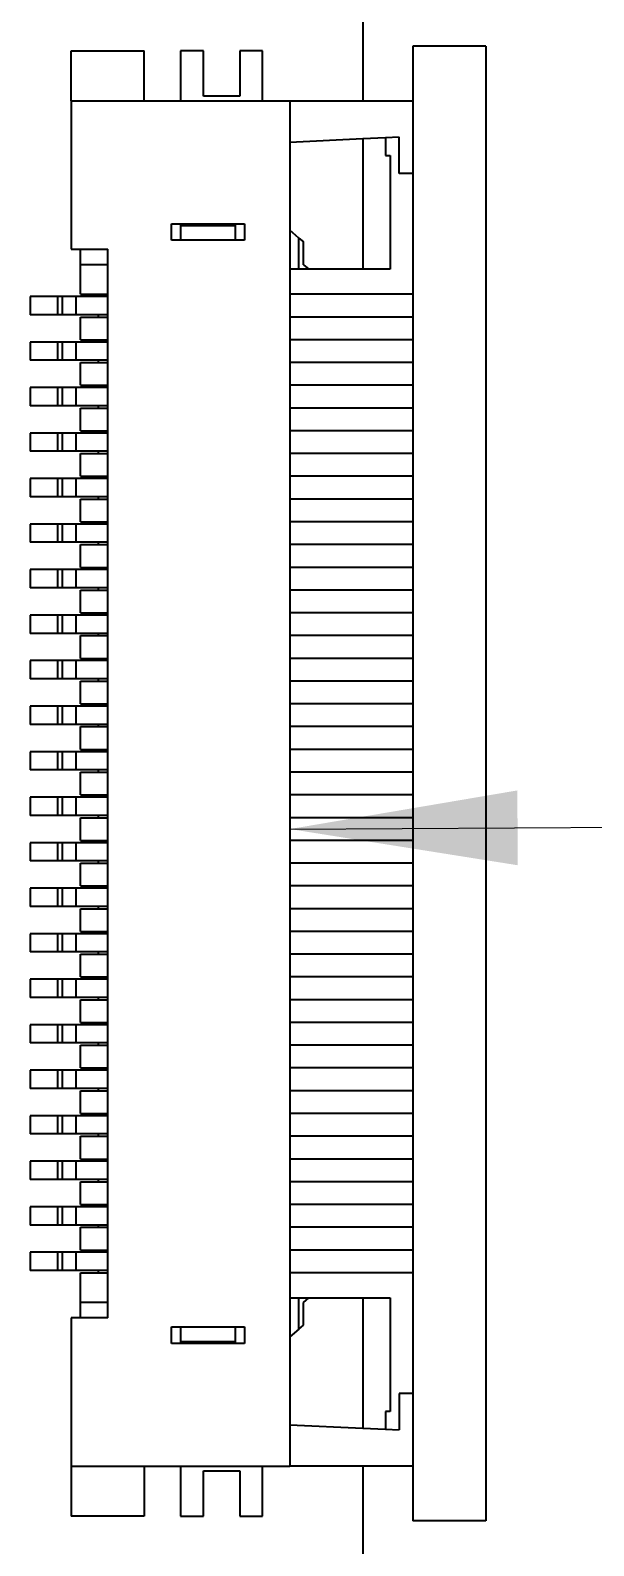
# Model space of a CAD drawing. Header units: millimetres. Extents: x 15 to 205, y 5 to 292.
# Drawn here: x 155.68 to 161.86, y 113.8 to 130.45 of the extents above; entities that cross this region are included whole.
import ezdxf

# ---------------------------------------------------------------- set-up
doc = ezdxf.new("R2010")
doc.units = ezdxf.units.MM
doc.layers.add('Annotations', color=7, linetype='Continuous')
doc.layers.add('Geometries', color=7, linetype='Continuous')
doc.dimstyles.new('ISO-25', dxfattribs={"dimtxt": 2.5, "dimasz": 2.5, "dimexe": 1.25, "dimexo": 0.625, "dimtad": 1, "dimtxsty": 'Standard', "dimcen": 2.5, "dimadec": 0, "dimazin": 0, "dimtfac": 1, "dimtmove": 0, "dimatfit": 3, "dimfxl": 1, "dimarcsym": 0})

msp = doc.modelspace()

# ---------------------------------------------------------------- linework, layer by layer
at = {"layer": 'Geometries', "linetype": 'Continuous', "lineweight": 40}
for p, q in [((159.325, 136.617), (159.325, 129.676)), ((156.125, 129.676), (156.125, 130.226)), ((156.125, 130.226), (156.925, 130.226)), ((156.925, 129.676), (156.925, 130.226)), ((157.325, 130.226), (157.325, 129.676)), ((157.575, 130.226), (157.325, 130.226)), ((157.575, 129.726), (157.575, 130.226)), ((158.225, 130.226), (157.975, 130.226)), ((157.975, 130.226), (157.975, 129.726)), ((158.225, 129.676), (158.225, 130.226)), ((159.875, 130.276), (159.875, 129.676)), ((160.675, 130.276), (159.875, 130.276)), ((160.675, 130.276), (160.675, 114.076)), ((157.975, 129.726), (157.575, 129.726)), ((156.125, 129.676), (156.925, 129.676)), ((156.125, 129.676), (156.125, 128.046)), ((156.925, 129.676), (157.325, 129.676)), ((157.325, 129.676), (158.225, 129.676)), ((158.225, 129.676), (158.525, 129.676)), ((158.525, 129.676), (159.325, 129.676)), ((158.525, 129.676), (158.525, 129.22)), ((159.325, 129.676), (159.875, 129.676)), ((159.875, 129.676), (159.875, 128.876)), ((159.325, 129.257), (158.525, 129.22)), ((158.525, 129.22), (158.525, 128.256)), ((159.575, 129.269), (159.325, 129.257)), ((159.325, 129.257), (159.325, 127.826)), ((159.725, 129.276), (159.575, 129.269)), ((159.575, 129.269), (159.575, 129.076)), ((159.725, 128.876), (159.725, 129.276)), ((159.575, 129.076), (159.625, 129.076)), ((159.625, 129.076), (159.625, 127.826)), ((159.875, 128.876), (159.725, 128.876)), ((159.875, 128.876), (159.875, 127.551)), ((157.225, 128.146), (157.225, 128.326)), ((157.225, 128.326), (157.325, 128.326)), ((157.325, 128.326), (157.325, 128.306)), ((157.325, 128.326), (157.925, 128.326)), ((157.325, 128.306), (157.325, 128.146)), ((157.325, 128.306), (157.925, 128.306)), ((157.925, 128.326), (157.925, 128.306)), ((157.925, 128.326), (158.025, 128.326)), ((157.925, 128.306), (157.925, 128.146)), ((158.025, 128.326), (158.025, 128.146)), ((158.625, 128.169), (158.525, 128.256)), ((158.525, 128.256), (158.525, 127.826)), ((156.125, 128.046), (156.225, 128.046)), ((156.225, 127.876), (156.225, 128.046)), ((156.225, 128.046), (156.525, 128.046)), ((156.525, 127.876), (156.525, 128.046)), ((157.325, 128.146), (157.225, 128.146)), ((157.925, 128.146), (157.325, 128.146)), ((158.025, 128.146), (157.925, 128.146)), ((158.625, 128.169), (158.675, 128.126)), ((158.625, 127.826), (158.625, 128.169)), ((158.675, 127.876), (158.675, 128.126)), ((156.525, 127.876), (156.225, 127.876)), ((156.225, 127.551), (156.225, 127.876)), ((156.525, 127.551), (156.525, 127.876)), ((158.675, 127.876), (158.733, 127.826)), ((158.525, 127.826), (158.525, 127.551)), ((158.625, 127.826), (158.525, 127.826)), ((158.733, 127.826), (158.625, 127.826)), ((159.325, 127.826), (158.733, 127.826)), ((159.625, 127.826), (159.325, 127.826)), ((155.975, 127.526), (155.675, 127.526)), ((155.675, 127.526), (155.675, 127.326)), ((156.025, 127.526), (155.975, 127.526)), ((155.975, 127.526), (155.975, 127.326)), ((156.175, 127.526), (156.025, 127.526)), ((156.025, 127.526), (156.025, 127.326)), ((156.425, 127.526), (156.175, 127.526)), ((156.175, 127.526), (156.175, 127.326)), ((156.225, 127.551), (156.425, 127.551)), ((156.425, 127.526), (156.425, 127.551)), ((156.425, 127.551), (156.525, 127.551)), ((156.525, 127.526), (156.425, 127.526)), ((156.525, 127.526), (156.525, 127.551)), ((156.525, 127.326), (156.525, 127.526)), ((159.875, 127.551), (158.525, 127.551)), ((158.525, 127.551), (158.525, 127.301)), ((159.875, 127.551), (159.875, 127.301)), ((155.975, 127.326), (155.675, 127.326)), ((156.025, 127.326), (155.975, 127.326)), ((156.175, 127.326), (156.025, 127.326)), ((156.425, 127.326), (156.175, 127.326)), ((156.225, 127.301), (156.425, 127.301)), ((156.225, 127.051), (156.225, 127.301)), ((156.425, 127.301), (156.425, 127.326)), ((156.525, 127.326), (156.425, 127.326)), ((156.425, 127.301), (156.525, 127.301)), ((156.525, 127.301), (156.525, 127.326)), ((156.525, 127.051), (156.525, 127.301)), ((159.875, 127.301), (158.525, 127.301)), ((158.525, 127.301), (158.525, 127.051)), ((159.875, 127.301), (159.875, 127.051)), ((155.675, 127.026), (155.675, 126.826)), ((155.975, 127.026), (155.675, 127.026)), ((156.025, 127.026), (155.975, 127.026)), ((155.975, 127.026), (155.975, 126.826)), ((156.175, 127.026), (156.025, 127.026)), ((156.025, 127.026), (156.025, 126.826)), ((156.425, 127.026), (156.175, 127.026)), ((156.175, 127.026), (156.175, 126.826)), ((156.225, 127.051), (156.425, 127.051)), ((156.425, 127.026), (156.425, 127.051)), ((156.425, 127.051), (156.525, 127.051)), ((156.525, 127.026), (156.425, 127.026)), ((156.525, 127.026), (156.525, 127.051)), ((156.525, 126.826), (156.525, 127.026)), ((159.875, 127.051), (158.525, 127.051)), ((158.525, 127.051), (158.525, 126.801)), ((159.875, 127.051), (159.875, 126.801)), ((155.975, 126.826), (155.675, 126.826)), ((156.025, 126.826), (155.975, 126.826)), ((156.175, 126.826), (156.025, 126.826)), ((156.425, 126.826), (156.175, 126.826)), ((156.225, 126.801), (156.425, 126.801)), ((156.225, 126.551), (156.225, 126.801)), ((156.425, 126.801), (156.425, 126.826)), ((156.525, 126.826), (156.425, 126.826)), ((156.425, 126.801), (156.525, 126.801)), ((156.525, 126.801), (156.525, 126.826)), ((156.525, 126.551), (156.525, 126.801)), ((159.875, 126.801), (158.525, 126.801)), ((158.525, 126.801), (158.525, 126.551)), ((159.875, 126.801), (159.875, 126.551)), ((155.975, 126.526), (155.675, 126.526)), ((155.675, 126.526), (155.675, 126.326)), ((156.025, 126.526), (155.975, 126.526)), ((155.975, 126.526), (155.975, 126.326)), ((156.175, 126.526), (156.025, 126.526)), ((156.025, 126.526), (156.025, 126.326)), ((156.425, 126.526), (156.175, 126.526)), ((156.175, 126.526), (156.175, 126.326)), ((156.225, 126.551), (156.425, 126.551)), ((156.425, 126.526), (156.425, 126.551)), ((156.425, 126.551), (156.525, 126.551)), ((156.525, 126.526), (156.425, 126.526)), ((156.525, 126.526), (156.525, 126.551)), ((156.525, 126.326), (156.525, 126.526)), ((159.875, 126.551), (158.525, 126.551)), ((158.525, 126.551), (158.525, 126.301)), ((159.875, 126.551), (159.875, 126.301)), ((155.975, 126.326), (155.675, 126.326)), ((156.025, 126.326), (155.975, 126.326)), ((156.175, 126.326), (156.025, 126.326)), ((156.425, 126.326), (156.175, 126.326)), ((156.225, 126.051), (156.225, 126.301)), ((156.225, 126.301), (156.425, 126.301)), ((156.425, 126.301), (156.425, 126.326)), ((156.525, 126.326), (156.425, 126.326)), ((156.425, 126.301), (156.525, 126.301)), ((156.525, 126.301), (156.525, 126.326)), ((156.525, 126.051), (156.525, 126.301)), ((159.875, 126.301), (158.525, 126.301)), ((158.525, 126.301), (158.525, 126.051)), ((159.875, 126.301), (159.875, 126.051)), ((155.975, 126.026), (155.675, 126.026)), ((155.675, 126.026), (155.675, 125.826)), ((155.975, 126.026), (155.975, 125.826)), ((156.025, 126.026), (155.975, 126.026)), ((156.175, 126.026), (156.025, 126.026)), ((156.025, 126.026), (156.025, 125.826)), ((156.175, 126.026), (156.175, 125.826)), ((156.425, 126.026), (156.175, 126.026)), ((156.225, 126.051), (156.425, 126.051)), ((156.425, 126.051), (156.525, 126.051)), ((156.425, 126.026), (156.425, 126.051)), ((156.525, 126.026), (156.425, 126.026)), ((156.525, 126.026), (156.525, 126.051)), ((156.525, 125.826), (156.525, 126.026)), ((159.875, 126.051), (158.525, 126.051)), ((158.525, 126.051), (158.525, 125.801)), ((159.875, 126.051), (159.875, 125.801)), ((155.975, 125.826), (155.675, 125.826)), ((156.025, 125.826), (155.975, 125.826)), ((156.175, 125.826), (156.025, 125.826)), ((156.425, 125.826), (156.175, 125.826)), ((156.225, 125.551), (156.225, 125.801)), ((156.225, 125.801), (156.425, 125.801)), ((156.525, 125.826), (156.425, 125.826)), ((156.425, 125.801), (156.425, 125.826)), ((156.425, 125.801), (156.525, 125.801)), ((156.525, 125.801), (156.525, 125.826)), ((156.525, 125.551), (156.525, 125.801)), ((159.875, 125.801), (158.525, 125.801)), ((158.525, 125.801), (158.525, 125.551)), ((159.875, 125.801), (159.875, 125.551)), ((155.675, 125.526), (155.675, 125.326)), ((155.975, 125.526), (155.675, 125.526)), ((156.025, 125.526), (155.975, 125.526)), ((155.975, 125.526), (155.975, 125.326)), ((156.175, 125.526), (156.025, 125.526)), ((156.025, 125.526), (156.025, 125.326)), ((156.425, 125.526), (156.175, 125.526)), ((156.175, 125.526), (156.175, 125.326)), ((156.225, 125.551), (156.425, 125.551)), ((156.425, 125.551), (156.525, 125.551)), ((156.425, 125.526), (156.425, 125.551)), ((156.525, 125.526), (156.425, 125.526)), ((156.525, 125.526), (156.525, 125.551)), ((156.525, 125.326), (156.525, 125.526)), ((159.875, 125.551), (158.525, 125.551)), ((158.525, 125.551), (158.525, 125.301)), ((159.875, 125.551), (159.875, 125.301)), ((155.975, 125.326), (155.675, 125.326)), ((156.025, 125.326), (155.975, 125.326)), ((156.175, 125.326), (156.025, 125.326)), ((156.425, 125.326), (156.175, 125.326)), ((156.225, 125.051), (156.225, 125.301)), ((156.225, 125.301), (156.425, 125.301)), ((156.525, 125.326), (156.425, 125.326)), ((156.425, 125.301), (156.425, 125.326)), ((156.425, 125.301), (156.525, 125.301)), ((156.525, 125.301), (156.525, 125.326)), ((156.525, 125.051), (156.525, 125.301)), ((159.875, 125.301), (158.525, 125.301)), ((158.525, 125.301), (158.525, 125.051)), ((159.875, 125.301), (159.875, 125.051)), ((155.975, 125.026), (155.675, 125.026)), ((155.675, 125.026), (155.675, 124.826)), ((156.025, 125.026), (155.975, 125.026)), ((155.975, 125.026), (155.975, 124.826)), ((156.175, 125.026), (156.025, 125.026)), ((156.025, 125.026), (156.025, 124.826)), ((156.425, 125.026), (156.175, 125.026)), ((156.175, 125.026), (156.175, 124.826)), ((156.225, 125.051), (156.425, 125.051)), ((156.425, 125.026), (156.425, 125.051)), ((156.425, 125.051), (156.525, 125.051)), ((156.525, 125.026), (156.425, 125.026)), ((156.525, 125.026), (156.525, 125.051)), ((156.525, 124.826), (156.525, 125.026)), ((159.875, 125.051), (158.525, 125.051)), ((158.525, 125.051), (158.525, 124.801)), ((159.875, 125.051), (159.875, 124.801)), ((155.975, 124.826), (155.675, 124.826)), ((156.025, 124.826), (155.975, 124.826)), ((156.175, 124.826), (156.025, 124.826)), ((156.425, 124.826), (156.175, 124.826)), ((156.225, 124.551), (156.225, 124.801)), ((156.225, 124.801), (156.425, 124.801)), ((156.425, 124.801), (156.425, 124.826)), ((156.525, 124.826), (156.425, 124.826)), ((156.425, 124.801), (156.525, 124.801)), ((156.525, 124.801), (156.525, 124.826)), ((156.525, 124.551), (156.525, 124.801)), ((159.875, 124.801), (158.525, 124.801)), ((158.525, 124.801), (158.525, 124.551)), ((159.875, 124.801), (159.875, 124.551)), ((155.975, 124.526), (155.675, 124.526)), ((155.675, 124.526), (155.675, 124.326)), ((155.975, 124.526), (155.975, 124.326)), ((156.025, 124.526), (155.975, 124.526)), ((156.175, 124.526), (156.025, 124.526)), ((156.025, 124.526), (156.025, 124.326)), ((156.175, 124.526), (156.175, 124.326)), ((156.425, 124.526), (156.175, 124.526)), ((156.225, 124.551), (156.425, 124.551)), ((156.425, 124.551), (156.525, 124.551)), ((156.425, 124.526), (156.425, 124.551)), ((156.525, 124.526), (156.425, 124.526)), ((156.525, 124.526), (156.525, 124.551)), ((156.525, 124.326), (156.525, 124.526)), ((159.875, 124.551), (158.525, 124.551)), ((158.525, 124.551), (158.525, 124.301)), ((159.875, 124.551), (159.875, 124.301)), ((155.975, 124.326), (155.675, 124.326)), ((156.025, 124.326), (155.975, 124.326)), ((156.175, 124.326), (156.025, 124.326)), ((156.425, 124.326), (156.175, 124.326)), ((156.225, 124.301), (156.425, 124.301)), ((156.225, 124.051), (156.225, 124.301)), ((156.425, 124.301), (156.425, 124.326)), ((156.525, 124.326), (156.425, 124.326)), ((156.425, 124.301), (156.525, 124.301)), ((156.525, 124.301), (156.525, 124.326)), ((156.525, 124.051), (156.525, 124.301)), ((159.875, 124.301), (158.525, 124.301)), ((158.525, 124.301), (158.525, 124.051)), ((159.875, 124.301), (159.875, 124.051)), ((156.225, 124.051), (156.425, 124.051)), ((156.425, 124.026), (156.425, 124.051)), ((156.425, 124.051), (156.525, 124.051)), ((156.525, 124.026), (156.525, 124.051)), ((159.875, 124.051), (158.525, 124.051)), ((158.525, 124.051), (158.525, 123.801)), ((159.875, 124.051), (159.875, 123.801)), ((155.675, 124.026), (155.675, 123.826)), ((155.975, 124.026), (155.675, 124.026)), ((155.975, 124.026), (155.975, 123.826)), ((156.025, 124.026), (155.975, 124.026)), ((156.175, 124.026), (156.025, 124.026)), ((156.025, 124.026), (156.025, 123.826)), ((156.425, 124.026), (156.175, 124.026)), ((156.175, 124.026), (156.175, 123.826)), ((156.525, 124.026), (156.425, 124.026)), ((156.525, 123.826), (156.525, 124.026)), ((155.975, 123.826), (155.675, 123.826)), ((156.025, 123.826), (155.975, 123.826)), ((156.175, 123.826), (156.025, 123.826)), ((156.425, 123.826), (156.175, 123.826)), ((156.225, 123.801), (156.425, 123.801)), ((156.225, 123.551), (156.225, 123.801)), ((156.425, 123.801), (156.425, 123.826)), ((156.525, 123.826), (156.425, 123.826)), ((156.425, 123.801), (156.525, 123.801)), ((156.525, 123.801), (156.525, 123.826)), ((156.525, 123.551), (156.525, 123.801)), ((158.525, 123.801), (158.525, 123.551)), ((159.875, 123.801), (158.525, 123.801)), ((159.875, 123.801), (159.875, 123.551)), ((156.225, 123.551), (156.425, 123.551)), ((156.425, 123.526), (156.425, 123.551)), ((156.425, 123.551), (156.525, 123.551)), ((156.525, 123.526), (156.525, 123.551)), ((159.875, 123.551), (158.525, 123.551)), ((158.525, 123.551), (158.525, 123.301)), ((159.875, 123.551), (159.875, 123.301)), ((155.975, 123.526), (155.675, 123.526)), ((155.675, 123.526), (155.675, 123.326)), ((156.025, 123.526), (155.975, 123.526)), ((155.975, 123.526), (155.975, 123.326)), ((156.025, 123.526), (156.025, 123.326)), ((156.175, 123.526), (156.025, 123.526)), ((156.175, 123.526), (156.175, 123.326)), ((156.425, 123.526), (156.175, 123.526)), ((156.525, 123.526), (156.425, 123.526)), ((156.525, 123.326), (156.525, 123.526)), ((155.975, 123.326), (155.675, 123.326)), ((156.025, 123.326), (155.975, 123.326)), ((156.175, 123.326), (156.025, 123.326)), ((156.425, 123.326), (156.175, 123.326)), ((156.225, 123.301), (156.425, 123.301)), ((156.225, 123.051), (156.225, 123.301)), ((156.425, 123.301), (156.425, 123.326)), ((156.525, 123.326), (156.425, 123.326)), ((156.425, 123.301), (156.525, 123.301)), ((156.525, 123.301), (156.525, 123.326)), ((156.525, 123.051), (156.525, 123.301)), ((159.875, 123.301), (158.525, 123.301)), ((158.525, 123.301), (158.525, 123.051)), ((159.875, 123.301), (159.875, 123.051)), ((156.225, 123.051), (156.425, 123.051)), ((156.425, 123.026), (156.425, 123.051)), ((156.425, 123.051), (156.525, 123.051)), ((156.525, 123.026), (156.525, 123.051)), ((159.875, 123.051), (158.525, 123.051)), ((158.525, 123.051), (158.525, 122.801)), ((159.875, 123.051), (159.875, 122.801)), ((155.975, 123.026), (155.675, 123.026)), ((155.675, 123.026), (155.675, 122.826)), ((156.025, 123.026), (155.975, 123.026)), ((155.975, 123.026), (155.975, 122.826)), ((156.175, 123.026), (156.025, 123.026)), ((156.025, 123.026), (156.025, 122.826)), ((156.175, 123.026), (156.175, 122.826)), ((156.425, 123.026), (156.175, 123.026)), ((156.525, 123.026), (156.425, 123.026)), ((156.525, 122.826), (156.525, 123.026)), ((155.975, 122.826), (155.675, 122.826)), ((156.025, 122.826), (155.975, 122.826)), ((156.175, 122.826), (156.025, 122.826)), ((156.425, 122.826), (156.175, 122.826)), ((156.225, 122.801), (156.425, 122.801)), ((156.225, 122.551), (156.225, 122.801)), ((156.425, 122.801), (156.425, 122.826)), ((156.525, 122.826), (156.425, 122.826)), ((156.425, 122.801), (156.525, 122.801)), ((156.525, 122.801), (156.525, 122.826)), ((156.525, 122.551), (156.525, 122.801)), ((159.875, 122.801), (158.525, 122.801)), ((158.525, 122.801), (158.525, 122.551)), ((159.875, 122.801), (159.875, 122.551)), ((156.225, 122.551), (156.425, 122.551)), ((156.425, 122.526), (156.425, 122.551)), ((156.425, 122.551), (156.525, 122.551)), ((156.525, 122.526), (156.525, 122.551)), ((159.875, 122.551), (158.525, 122.551)), ((158.525, 122.551), (158.525, 122.301)), ((159.875, 122.551), (159.875, 122.301)), ((155.975, 122.526), (155.675, 122.526)), ((155.675, 122.526), (155.675, 122.326)), ((156.025, 122.526), (155.975, 122.526)), ((155.975, 122.526), (155.975, 122.326)), ((156.175, 122.526), (156.025, 122.526)), ((156.025, 122.526), (156.025, 122.326)), ((156.425, 122.526), (156.175, 122.526)), ((156.175, 122.526), (156.175, 122.326)), ((156.525, 122.526), (156.425, 122.526)), ((156.525, 122.326), (156.525, 122.526)), ((155.975, 122.326), (155.675, 122.326)), ((156.025, 122.326), (155.975, 122.326)), ((156.175, 122.326), (156.025, 122.326)), ((156.425, 122.326), (156.175, 122.326)), ((156.225, 122.051), (156.225, 122.301)), ((156.225, 122.301), (156.425, 122.301)), ((156.425, 122.301), (156.425, 122.326)), ((156.525, 122.326), (156.425, 122.326)), ((156.425, 122.301), (156.525, 122.301)), ((156.525, 122.301), (156.525, 122.326)), ((156.525, 122.051), (156.525, 122.301)), ((159.875, 122.301), (158.525, 122.301)), ((158.525, 122.301), (158.525, 122.051)), ((159.875, 122.301), (159.875, 122.051)), ((156.225, 122.051), (156.425, 122.051)), ((156.425, 122.026), (156.425, 122.051)), ((156.425, 122.051), (156.525, 122.051)), ((156.525, 122.026), (156.525, 122.051)), ((159.875, 122.051), (158.525, 122.051)), ((158.525, 122.051), (158.525, 121.801)), ((159.875, 122.051), (159.875, 121.801)), ((155.975, 122.026), (155.675, 122.026)), ((155.675, 122.026), (155.675, 121.826)), ((155.975, 122.026), (155.975, 121.826)), ((156.025, 122.026), (155.975, 122.026)), ((156.175, 122.026), (156.025, 122.026)), ((156.025, 122.026), (156.025, 121.826)), ((156.425, 122.026), (156.175, 122.026)), ((156.175, 122.026), (156.175, 121.826)), ((156.525, 122.026), (156.425, 122.026)), ((156.525, 121.826), (156.525, 122.026)), ((155.975, 121.826), (155.675, 121.826)), ((156.025, 121.826), (155.975, 121.826)), ((156.175, 121.826), (156.025, 121.826)), ((156.425, 121.826), (156.175, 121.826)), ((156.225, 121.551), (156.225, 121.801)), ((156.225, 121.801), (156.425, 121.801)), ((156.425, 121.801), (156.425, 121.826)), ((156.525, 121.826), (156.425, 121.826)), ((156.425, 121.801), (156.525, 121.801)), ((156.525, 121.801), (156.525, 121.826)), ((156.525, 121.551), (156.525, 121.801)), ((159.875, 121.801), (158.525, 121.801)), ((158.525, 121.801), (158.525, 121.551)), ((159.875, 121.801), (159.875, 121.551)), ((156.225, 121.551), (156.425, 121.551)), ((156.425, 121.526), (156.425, 121.551)), ((156.425, 121.551), (156.525, 121.551)), ((156.525, 121.526), (156.525, 121.551)), ((159.875, 121.551), (158.525, 121.551)), ((158.525, 121.551), (158.525, 121.301)), ((159.875, 121.551), (159.875, 121.301)), ((155.975, 121.526), (155.675, 121.526)), ((155.675, 121.526), (155.675, 121.326)), ((156.025, 121.526), (155.975, 121.526)), ((155.975, 121.526), (155.975, 121.326)), ((156.175, 121.526), (156.025, 121.526)), ((156.025, 121.526), (156.025, 121.326)), ((156.175, 121.526), (156.175, 121.326)), ((156.425, 121.526), (156.175, 121.526)), ((156.525, 121.526), (156.425, 121.526)), ((156.525, 121.326), (156.525, 121.526)), ((155.975, 121.326), (155.675, 121.326)), ((156.025, 121.326), (155.975, 121.326)), ((156.175, 121.326), (156.025, 121.326)), ((156.425, 121.326), (156.175, 121.326)), ((156.225, 121.051), (156.225, 121.301)), ((156.225, 121.301), (156.425, 121.301)), ((156.425, 121.301), (156.425, 121.326)), ((156.525, 121.326), (156.425, 121.326)), ((156.425, 121.301), (156.525, 121.301)), ((156.525, 121.301), (156.525, 121.326)), ((156.525, 121.051), (156.525, 121.301)), ((159.875, 121.301), (158.525, 121.301)), ((158.525, 121.301), (158.525, 121.051)), ((159.875, 121.301), (159.875, 121.051)), ((156.225, 121.051), (156.425, 121.051)), ((156.425, 121.026), (156.425, 121.051)), ((156.425, 121.051), (156.525, 121.051)), ((156.525, 121.026), (156.525, 121.051)), ((159.875, 121.051), (158.525, 121.051)), ((158.525, 121.051), (158.525, 120.801)), ((159.875, 121.051), (159.875, 120.801)), ((155.675, 121.026), (155.675, 120.826)), ((155.975, 121.026), (155.675, 121.026)), ((156.025, 121.026), (155.975, 121.026)), ((155.975, 121.026), (155.975, 120.826)), ((156.175, 121.026), (156.025, 121.026)), ((156.025, 121.026), (156.025, 120.826)), ((156.425, 121.026), (156.175, 121.026)), ((156.175, 121.026), (156.175, 120.826)), ((156.525, 121.026), (156.425, 121.026)), ((156.525, 120.826), (156.525, 121.026)), ((155.975, 120.826), (155.675, 120.826)), ((156.025, 120.826), (155.975, 120.826)), ((156.175, 120.826), (156.025, 120.826)), ((156.425, 120.826), (156.175, 120.826)), ((156.225, 120.801), (156.425, 120.801)), ((156.225, 120.551), (156.225, 120.801)), ((156.525, 120.826), (156.425, 120.826)), ((156.425, 120.801), (156.425, 120.826)), ((156.425, 120.801), (156.525, 120.801)), ((156.525, 120.801), (156.525, 120.826)), ((156.525, 120.551), (156.525, 120.801)), ((159.875, 120.801), (158.525, 120.801)), ((158.525, 120.801), (158.525, 120.551)), ((159.875, 120.801), (159.875, 120.551)), ((156.225, 120.551), (156.425, 120.551)), ((156.425, 120.526), (156.425, 120.551)), ((156.425, 120.551), (156.525, 120.551)), ((156.525, 120.526), (156.525, 120.551)), ((159.875, 120.551), (158.525, 120.551)), ((158.525, 120.551), (158.525, 120.301)), ((159.875, 120.551), (159.875, 120.301)), ((155.975, 120.526), (155.675, 120.526)), ((155.675, 120.526), (155.675, 120.326)), ((156.025, 120.526), (155.975, 120.526)), ((155.975, 120.526), (155.975, 120.326)), ((156.025, 120.526), (156.025, 120.326)), ((156.175, 120.526), (156.025, 120.526)), ((156.175, 120.526), (156.175, 120.326)), ((156.425, 120.526), (156.175, 120.526)), ((156.525, 120.526), (156.425, 120.526)), ((156.525, 120.326), (156.525, 120.526)), ((155.975, 120.326), (155.675, 120.326)), ((156.025, 120.326), (155.975, 120.326)), ((156.175, 120.326), (156.025, 120.326)), ((156.425, 120.326), (156.175, 120.326)), ((156.225, 120.301), (156.425, 120.301)), ((156.225, 120.051), (156.225, 120.301)), ((156.425, 120.301), (156.425, 120.326)), ((156.525, 120.326), (156.425, 120.326)), ((156.425, 120.301), (156.525, 120.301)), ((156.525, 120.301), (156.525, 120.326)), ((156.525, 120.051), (156.525, 120.301)), ((159.875, 120.301), (158.525, 120.301)), ((158.525, 120.301), (158.525, 120.051)), ((159.875, 120.301), (159.875, 120.051)), ((156.225, 120.051), (156.425, 120.051)), ((156.425, 120.026), (156.425, 120.051)), ((156.425, 120.051), (156.525, 120.051)), ((156.525, 120.026), (156.525, 120.051)), ((159.875, 120.051), (158.525, 120.051)), ((158.525, 120.051), (158.525, 119.801)), ((159.875, 120.051), (159.875, 119.801)), ((155.675, 120.026), (155.675, 119.826)), ((155.975, 120.026), (155.675, 120.026)), ((156.025, 120.026), (155.975, 120.026)), ((155.975, 120.026), (155.975, 119.826)), ((156.175, 120.026), (156.025, 120.026)), ((156.025, 120.026), (156.025, 119.826)), ((156.425, 120.026), (156.175, 120.026)), ((156.175, 120.026), (156.175, 119.826)), ((156.525, 120.026), (156.425, 120.026)), ((156.525, 119.826), (156.525, 120.026)), ((155.975, 119.826), (155.675, 119.826)), ((156.025, 119.826), (155.975, 119.826)), ((156.175, 119.826), (156.025, 119.826)), ((156.425, 119.826), (156.175, 119.826)), ((156.225, 119.551), (156.225, 119.801)), ((156.225, 119.801), (156.425, 119.801)), ((156.425, 119.801), (156.425, 119.826)), ((156.525, 119.826), (156.425, 119.826)), ((156.425, 119.801), (156.525, 119.801)), ((156.525, 119.801), (156.525, 119.826)), ((156.525, 119.551), (156.525, 119.801)), ((159.875, 119.801), (158.525, 119.801)), ((158.525, 119.801), (158.525, 119.551)), ((159.875, 119.801), (159.875, 119.551)), ((156.225, 119.551), (156.425, 119.551)), ((156.425, 119.526), (156.425, 119.551)), ((156.425, 119.551), (156.525, 119.551)), ((156.525, 119.526), (156.525, 119.551)), ((159.875, 119.551), (158.525, 119.551)), ((158.525, 119.551), (158.525, 119.301)), ((159.875, 119.551), (159.875, 119.301)), ((155.975, 119.526), (155.675, 119.526)), ((155.675, 119.526), (155.675, 119.326)), ((156.025, 119.526), (155.975, 119.526)), ((155.975, 119.526), (155.975, 119.326)), ((156.175, 119.526), (156.025, 119.526)), ((156.025, 119.526), (156.025, 119.326)), ((156.425, 119.526), (156.175, 119.526)), ((156.175, 119.526), (156.175, 119.326)), ((156.525, 119.526), (156.425, 119.526)), ((156.525, 119.326), (156.525, 119.526)), ((155.975, 119.326), (155.675, 119.326)), ((156.025, 119.326), (155.975, 119.326)), ((156.175, 119.326), (156.025, 119.326)), ((156.425, 119.326), (156.175, 119.326)), ((156.225, 119.051), (156.225, 119.301)), ((156.225, 119.301), (156.425, 119.301)), ((156.425, 119.301), (156.425, 119.326)), ((156.525, 119.326), (156.425, 119.326)), ((156.425, 119.301), (156.525, 119.301)), ((156.525, 119.301), (156.525, 119.326)), ((156.525, 119.051), (156.525, 119.301)), ((158.525, 119.301), (158.525, 119.051)), ((159.875, 119.301), (158.525, 119.301)), ((159.875, 119.301), (159.875, 119.051)), ((156.225, 119.051), (156.425, 119.051)), ((156.425, 119.026), (156.425, 119.051)), ((156.425, 119.051), (156.525, 119.051)), ((156.525, 119.026), (156.525, 119.051)), ((158.525, 119.051), (158.525, 118.801)), ((159.875, 119.051), (158.525, 119.051)), ((159.875, 119.051), (159.875, 118.801)), ((155.975, 119.026), (155.675, 119.026)), ((155.675, 119.026), (155.675, 118.826)), ((156.025, 119.026), (155.975, 119.026)), ((155.975, 119.026), (155.975, 118.826)), ((156.175, 119.026), (156.025, 119.026)), ((156.025, 119.026), (156.025, 118.826)), ((156.425, 119.026), (156.175, 119.026)), ((156.175, 119.026), (156.175, 118.826)), ((156.525, 119.026), (156.425, 119.026)), ((156.525, 118.826), (156.525, 119.026)), ((155.975, 118.826), (155.675, 118.826)), ((156.025, 118.826), (155.975, 118.826)), ((156.175, 118.826), (156.025, 118.826)), ((156.425, 118.826), (156.175, 118.826)), ((156.225, 118.801), (156.425, 118.801)), ((156.225, 118.551), (156.225, 118.801)), ((156.425, 118.801), (156.425, 118.826)), ((156.525, 118.826), (156.425, 118.826)), ((156.425, 118.801), (156.525, 118.801)), ((156.525, 118.801), (156.525, 118.826)), ((156.525, 118.551), (156.525, 118.801)), ((159.875, 118.801), (158.525, 118.801)), ((158.525, 118.801), (158.525, 118.551)), ((159.875, 118.801), (159.875, 118.551)), ((156.225, 118.551), (156.425, 118.551)), ((156.425, 118.526), (156.425, 118.551)), ((156.425, 118.551), (156.525, 118.551)), ((156.525, 118.526), (156.525, 118.551)), ((158.525, 118.551), (158.525, 118.301)), ((159.875, 118.551), (158.525, 118.551)), ((159.875, 118.551), (159.875, 118.301)), ((155.975, 118.526), (155.675, 118.526)), ((155.675, 118.526), (155.675, 118.326)), ((156.025, 118.526), (155.975, 118.526)), ((155.975, 118.526), (155.975, 118.326)), ((156.175, 118.526), (156.025, 118.526)), ((156.025, 118.526), (156.025, 118.326)), ((156.425, 118.526), (156.175, 118.526)), ((156.175, 118.526), (156.175, 118.326)), ((156.525, 118.526), (156.425, 118.526)), ((156.525, 118.326), (156.525, 118.526)), ((155.975, 118.326), (155.675, 118.326)), ((156.025, 118.326), (155.975, 118.326)), ((156.175, 118.326), (156.025, 118.326)), ((156.425, 118.326), (156.175, 118.326)), ((156.225, 118.301), (156.425, 118.301)), ((156.225, 118.051), (156.225, 118.301)), ((156.425, 118.301), (156.425, 118.326)), ((156.525, 118.326), (156.425, 118.326)), ((156.425, 118.301), (156.525, 118.301)), ((156.525, 118.301), (156.525, 118.326)), ((156.525, 118.051), (156.525, 118.301)), ((159.875, 118.301), (158.525, 118.301)), ((158.525, 118.301), (158.525, 118.051)), ((159.875, 118.301), (159.875, 118.051)), ((156.225, 118.051), (156.425, 118.051)), ((156.425, 118.026), (156.425, 118.051)), ((156.425, 118.051), (156.525, 118.051)), ((156.525, 118.026), (156.525, 118.051)), ((159.875, 118.051), (158.525, 118.051)), ((158.525, 118.051), (158.525, 117.801)), ((159.875, 118.051), (159.875, 117.801)), ((155.975, 118.026), (155.675, 118.026)), ((155.675, 118.026), (155.675, 117.826)), ((156.025, 118.026), (155.975, 118.026)), ((155.975, 118.026), (155.975, 117.826)), ((156.025, 118.026), (156.025, 117.826)), ((156.175, 118.026), (156.025, 118.026)), ((156.175, 118.026), (156.175, 117.826)), ((156.425, 118.026), (156.175, 118.026)), ((156.525, 118.026), (156.425, 118.026)), ((156.525, 117.826), (156.525, 118.026)), ((155.975, 117.826), (155.675, 117.826)), ((156.025, 117.826), (155.975, 117.826)), ((156.175, 117.826), (156.025, 117.826)), ((156.425, 117.826), (156.175, 117.826)), ((156.225, 117.801), (156.425, 117.801)), ((156.225, 117.551), (156.225, 117.801)), ((156.425, 117.801), (156.425, 117.826)), ((156.525, 117.826), (156.425, 117.826)), ((156.425, 117.801), (156.525, 117.801)), ((156.525, 117.801), (156.525, 117.826)), ((156.525, 117.551), (156.525, 117.801)), ((159.875, 117.801), (158.525, 117.801)), ((158.525, 117.801), (158.525, 117.551)), ((159.875, 117.801), (159.875, 117.551)), ((156.225, 117.551), (156.425, 117.551)), ((156.425, 117.526), (156.425, 117.551)), ((156.425, 117.551), (156.525, 117.551)), ((156.525, 117.526), (156.525, 117.551)), ((159.875, 117.551), (158.525, 117.551)), ((158.525, 117.551), (158.525, 117.301)), ((159.875, 117.551), (159.875, 117.301)), ((155.975, 117.526), (155.675, 117.526)), ((155.675, 117.526), (155.675, 117.326)), ((155.975, 117.526), (155.975, 117.326)), ((156.025, 117.526), (155.975, 117.526)), ((156.175, 117.526), (156.025, 117.526)), ((156.025, 117.526), (156.025, 117.326)), ((156.425, 117.526), (156.175, 117.526)), ((156.175, 117.526), (156.175, 117.326)), ((156.525, 117.526), (156.425, 117.526)), ((156.525, 117.326), (156.525, 117.526)), ((155.975, 117.326), (155.675, 117.326)), ((156.025, 117.326), (155.975, 117.326)), ((156.175, 117.326), (156.025, 117.326)), ((156.425, 117.326), (156.175, 117.326)), ((156.225, 117.051), (156.225, 117.301)), ((156.225, 117.301), (156.425, 117.301)), ((156.425, 117.301), (156.425, 117.326)), ((156.525, 117.326), (156.425, 117.326)), ((156.425, 117.301), (156.525, 117.301)), ((156.525, 117.301), (156.525, 117.326)), ((156.525, 117.051), (156.525, 117.301)), ((159.875, 117.301), (158.525, 117.301)), ((158.525, 117.301), (158.525, 117.051)), ((159.875, 117.301), (159.875, 117.051)), ((156.225, 117.051), (156.425, 117.051)), ((156.425, 117.026), (156.425, 117.051)), ((156.425, 117.051), (156.525, 117.051)), ((156.525, 117.026), (156.525, 117.051)), ((159.875, 117.051), (158.525, 117.051)), ((158.525, 117.051), (158.525, 116.801)), ((159.875, 117.051), (159.875, 116.801)), ((155.975, 117.026), (155.675, 117.026)), ((155.675, 117.026), (155.675, 116.826)), ((156.025, 117.026), (155.975, 117.026)), ((155.975, 117.026), (155.975, 116.826)), ((156.175, 117.026), (156.025, 117.026)), ((156.025, 117.026), (156.025, 116.826)), ((156.175, 117.026), (156.175, 116.826)), ((156.425, 117.026), (156.175, 117.026)), ((156.525, 117.026), (156.425, 117.026)), ((156.525, 116.826), (156.525, 117.026)), ((155.975, 116.826), (155.675, 116.826)), ((156.025, 116.826), (155.975, 116.826)), ((156.175, 116.826), (156.025, 116.826)), ((156.425, 116.826), (156.175, 116.826)), ((156.225, 116.476), (156.225, 116.801)), ((156.225, 116.801), (156.425, 116.801)), ((156.425, 116.801), (156.425, 116.826)), ((156.525, 116.826), (156.425, 116.826)), ((156.425, 116.801), (156.525, 116.801)), ((156.525, 116.801), (156.525, 116.826)), ((156.525, 116.476), (156.525, 116.801)), ((159.875, 116.801), (158.525, 116.801)), ((158.525, 116.801), (158.525, 116.526)), ((159.875, 116.801), (159.875, 115.476)), ((156.225, 116.306), (156.225, 116.476)), ((156.525, 116.476), (156.225, 116.476)), ((156.525, 116.306), (156.525, 116.476)), ((158.525, 116.526), (158.625, 116.526)), ((158.525, 116.526), (158.525, 116.096)), ((158.625, 116.183), (158.625, 116.526)), ((158.625, 116.526), (158.733, 116.526)), ((158.675, 116.476), (158.733, 116.526)), ((158.675, 116.226), (158.675, 116.476)), ((158.733, 116.526), (159.325, 116.526)), ((159.325, 116.526), (159.625, 116.526)), ((159.325, 116.526), (159.325, 115.094)), ((159.625, 116.526), (159.625, 115.276)), ((156.225, 116.306), (156.125, 116.306)), ((156.125, 116.306), (156.125, 114.676)), ((156.525, 116.306), (156.225, 116.306)), ((157.225, 116.026), (157.225, 116.206)), ((157.225, 116.206), (157.325, 116.206)), ((157.325, 116.206), (157.325, 116.046)), ((157.325, 116.206), (157.925, 116.206)), ((157.925, 116.206), (158.025, 116.206)), ((157.925, 116.206), (157.925, 116.046)), ((158.025, 116.206), (158.025, 116.026)), ((158.625, 116.183), (158.675, 116.226)), ((157.325, 116.046), (157.325, 116.026)), ((157.325, 116.046), (157.925, 116.046)), ((157.925, 116.046), (157.925, 116.026)), ((158.625, 116.183), (158.525, 116.096)), ((158.525, 116.096), (158.525, 115.132)), ((157.325, 116.026), (157.225, 116.026)), ((157.925, 116.026), (157.325, 116.026)), ((158.025, 116.026), (157.925, 116.026)), ((159.725, 115.476), (159.725, 115.076)), ((159.875, 115.476), (159.725, 115.476)), ((159.875, 115.476), (159.875, 114.676)), ((159.625, 115.276), (159.575, 115.276)), ((159.575, 115.276), (159.575, 115.083)), ((158.525, 115.132), (159.325, 115.094)), ((158.525, 115.132), (158.525, 114.676)), ((159.325, 115.094), (159.575, 115.083)), ((159.575, 115.083), (159.725, 115.076)), ((156.125, 114.676), (156.125, 114.126)), ((156.125, 114.676), (156.925, 114.676)), ((156.925, 114.676), (156.925, 114.126)), ((156.925, 114.676), (157.325, 114.676)), ((157.325, 114.676), (157.325, 114.126)), ((157.325, 114.676), (158.225, 114.676)), ((157.575, 114.626), (157.975, 114.626)), ((157.575, 114.126), (157.575, 114.626)), ((157.975, 114.626), (157.975, 114.126)), ((158.225, 114.126), (158.225, 114.676)), ((158.225, 114.676), (158.525, 114.676)), ((159.325, 114.676), (158.525, 114.676)), ((159.875, 114.676), (159.325, 114.676)), ((159.325, 114.676), (159.325, 105.617)), ((159.875, 114.676), (159.875, 114.076)), ((156.925, 114.126), (156.125, 114.126)), ((157.325, 114.126), (157.575, 114.126)), ((157.975, 114.126), (158.225, 114.126)), ((160.675, 114.076), (159.875, 114.076))]:
    msp.add_line(p, q, dxfattribs=at)

# ---------------------------------------------------------------- leaders
at = {"layer": 'Annotations', "linetype": 'Continuous', "lineweight": 15}
msp.add_leader([(158.525, 121.676), (168.675, 121.73)], dimstyle='ISO-25', dxfattribs=at)

doc.saveas('drawing.dxf')
